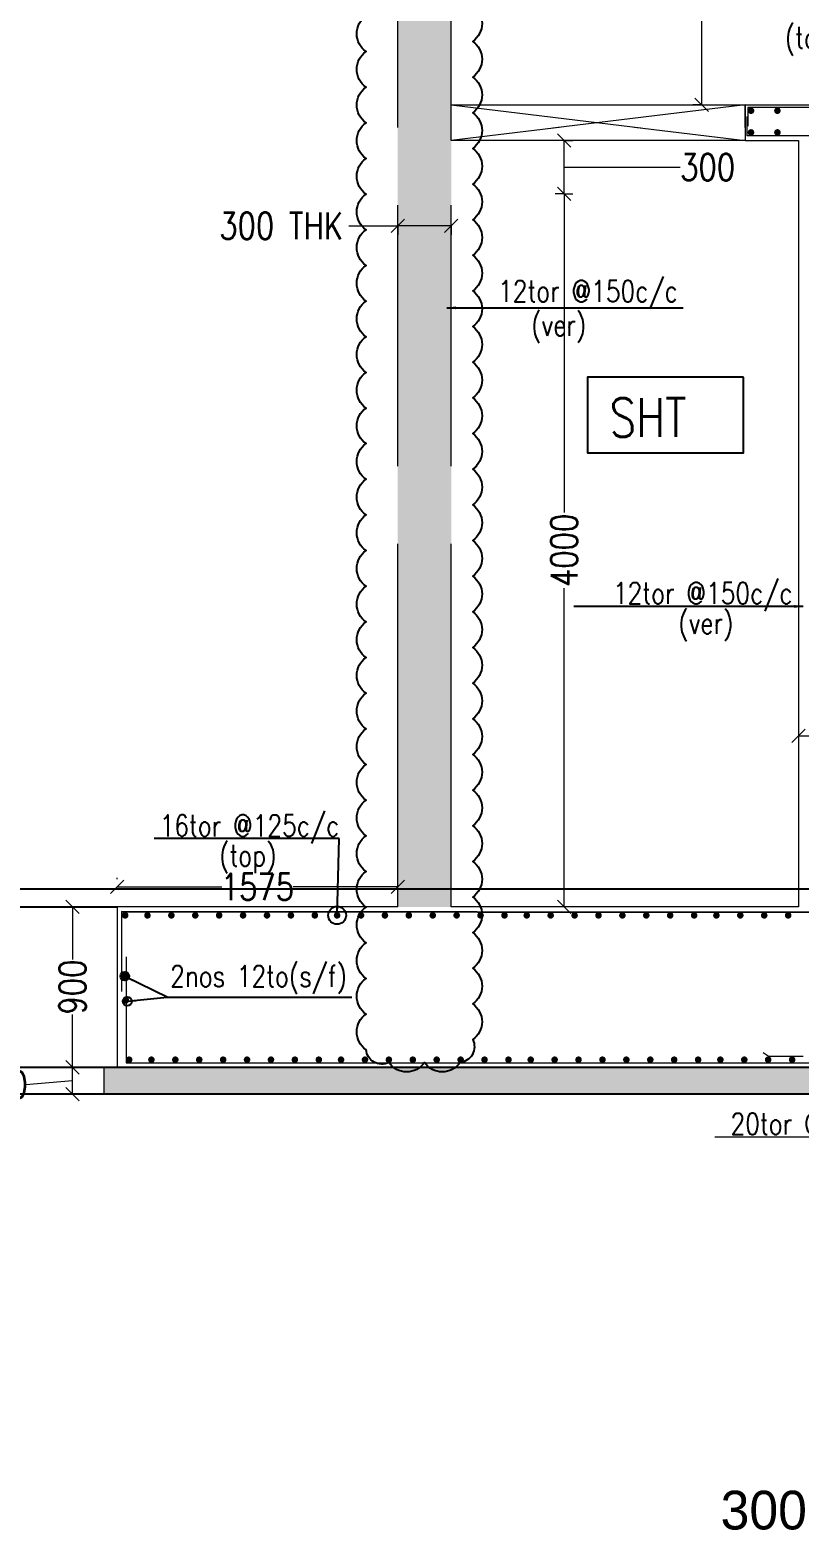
# Model space of a CAD drawing. Header units: millimetres. Extents: x -586673698 to -573385747, y -389867798 to -389752240.
# Drawn here: x -586553789 to -586549473, y -389847218 to -389838803 of the extents above; entities that cross this region are included whole.
import ezdxf
from ezdxf.enums import TextEntityAlignment as Align

# ---------------------------------------------------------------- set-up
doc = ezdxf.new("R2010")
doc.units = ezdxf.units.MM
doc.header["$LTSCALE"] = 100
for name, color, linetype, lineweight in [('dim', 11, 'Continuous', 13), ('FOOTING', 6, 'Continuous', 13), ('REIN', 1, 'Continuous', 20)]:
    doc.layers.add(name, color=color, linetype=linetype, lineweight=lineweight)
for name, color, linetype in [('DT-PL-SHAFT', 230, 'Continuous'), ('Layer1', 7, 'Continuous'), ('text', 7, 'Continuous')]:
    doc.layers.add(name, color=color, linetype=linetype)
doc.styles.add('combine', font='romanc.shx', dxfattribs={"width": 0.8})
doc.styles.add('simplex-0.8', font='simplex.shx', dxfattribs={"width": 0.8})
doc.styles.add('TIMESNEWROMAN', font='times.ttf')
doc.dimstyles.new('75 ISO', dxfattribs={"dimtxt": 100, "dimasz": 75, "dimexe": 75, "dimexo": 0.7, "dimgap": 0.4, "dimtad": 0, "dimtoh": 1, "dimdec": 0, "dimdsep": 46, "dimtxsty": 'combine', "dimblk": 'OBLIQUE', "dimcen": 0, "dimclrd": 11, "dimclre": 2, "dimclrt": 4, "dimadec": 1, "dimazin": 2, "dimtfac": 1, "dimtdec": 0, "dimtmove": 2, "dimatfit": 3, "dimldrblk": 'OBLIQUE', "dimfxl": 0, "dimtolj": 1, "dimtzin": 0, "dimlwd": -1, "dimlwe": -1, "dimarcsym": 0})
doc.dimstyles.new('FOOTINF DIM', dxfattribs={"dimtxt": 250, "dimasz": 40, "dimexe": 50, "dimexo": 80, "dimgap": 35, "dimtad": 1, "dimtoh": 1, "dimdec": 0, "dimzin": 1, "dimdsep": 46, "dimtxsty": 'TIMESNEWROMAN', "dimblk": 'TICK', "dimcen": 2, "dimclrd": 7, "dimclre": 250, "dimclrt": 32, "dimadec": 1, "dimazin": 0, "dimtfac": 1, "dimtdec": 0, "dimtix": 1, "dimtmove": 1, "dimatfit": 3, "dimfxl": 0, "dimlwd": -1, "dimlwe": -1, "dimarcsym": 0})

# ---------------------------------------------------------------- blocks, each defined once
blk = doc.blocks.new('_Oblique')
at = {"color": 0, "linetype": 'ByBlock', "lineweight": -2}
blk.add_line((-0.5, -0.5), (0.5, 0.5), dxfattribs=at)
blk = doc.blocks.new('*D592')
at = {"layer": 'Defpoints', "color": 0, "transparency": 16777216}
for p in [(-586550509, -389839722.6, 30.4), (-586550791.5, -389843722.6), (-586550624.9, -389843722.6, -3)]:
    blk.add_point(p, dxfattribs=at)
at = {"layer": 'dim', "color": 2, "transparency": 16777216}
for p, q in [((-586550791, -389839722.6), (-586550841.5, -389839722.6)), ((-586550790.8, -389843722.6), (-586550841.5, -389843722.6))]:
    blk.add_line(p, q, dxfattribs=at)
at = {"layer": 'dim', "color": 11, "transparency": 16777216}
for p, q in [((-586550791.5, -389839722.6), (-586550791.5, -389841510.8)), ((-586550791.5, -389843722.6), (-586550791.5, -389841934.4))]:
    blk.add_line(p, q, dxfattribs=at)
at = {"layer": 'dim', "color": 11, "transparency": 16777216, "xscale": 75, "yscale": 75, "zscale": 75}
for p, rotation in [((-586550791.5, -389839722.6), 90), ((-586550791.5, -389843722.6), 270)]:
    blk.add_blockref('_Oblique', p, dxfattribs=dict(at, rotation=rotation))
at = {"layer": 'dim', "color": 4, "transparency": 16777216, "insert": (-586550791.5, -389841722.6), "char_height": 150, "attachment_point": 5, "rotation": 90, "style": 'simplex-0.8'}
blk.add_mtext('\\A1;4000', dxfattribs=at)
blk = doc.blocks.new('*D593')
at = {"layer": 'Defpoints', "color": 0, "transparency": 16777216}
for p in [(-586550791.6, -389839422.6), (-586550791.6, -389839422.6), (-586550791.6, -389839722.6)]:
    blk.add_point(p, dxfattribs=at)
at = {"layer": 'dim', "color": 2, "transparency": 16777216}
for p, q in [((-586550791.6, -389839422.6), (-586550741.6, -389839422.6)), ((-586550791.6, -389839722.6), (-586550741.6, -389839722.6))]:
    blk.add_line(p, q, dxfattribs=at)
at = {"layer": 'dim', "color": 11, "transparency": 16777216}
for p, q in [((-586550791.6, -389839722.6), (-586550791.6, -389839422.6)), ((-586550791.6, -389839572.6), (-586550141.6, -389839572.6)), ((-586550141.6, -389839572.6), (-586550140.8, -389839572.6))]:
    blk.add_line(p, q, dxfattribs=at)
at = {"layer": 'dim', "color": 11, "transparency": 16777216, "xscale": 75, "yscale": 75, "zscale": 75}
for p, rotation in [((-586550791.6, -389839422.6), 90), ((-586550791.6, -389839722.6), 270)]:
    blk.add_blockref('_Oblique', p, dxfattribs=dict(at, rotation=rotation))
at = {"layer": 'dim', "color": 4, "transparency": 16777216, "insert": (-586549986.1, -389839572.6), "char_height": 150, "attachment_point": 5, "style": 'simplex-0.8'}
blk.add_mtext('\\A1;300', dxfattribs=at)
blk = doc.blocks.new('*D594')
at = {"layer": 'Defpoints', "color": 0, "transparency": 16777216}
for p in [(-586551725.1, -389839845, 2.9), (-586551425.1, -389839845, 2.9), (-586551725.1, -389839901.4)]:
    blk.add_point(p, dxfattribs=at)
at = {"layer": 'dim', "color": 11, "transparency": 16777216}
for p in [(-586551999.1, -389839901.4), (-586551425.1, -389839901.4)]:
    blk.add_line(p, (-586551725.1, -389839901.4), dxfattribs=at)
at = {"layer": 'dim', "color": 2, "transparency": 16777216}
for p, q in [((-586551725.1, -389839900.8), (-586551725.1, -389839951.4)), ((-586551425.1, -389839900.8), (-586551425.1, -389839951.4))]:
    blk.add_line(p, q, dxfattribs=at)
at = {"layer": 'dim', "color": 11, "transparency": 16777216, "xscale": 75, "yscale": 75, "zscale": 75, "rotation": 180}
blk.add_blockref('_Oblique', (-586551725.1, -389839901.4), dxfattribs=at)
at = {"layer": 'dim', "color": 11, "transparency": 16777216, "xscale": 75, "yscale": 75, "zscale": 75}
blk.add_blockref('_Oblique', (-586551425.1, -389839901.4), dxfattribs=at)
at = {"layer": 'dim', "color": 4, "transparency": 16777216, "insert": (-586552379.5, -389839901.4), "char_height": 150, "attachment_point": 5, "style": 'simplex-0.8'}
blk.add_mtext('\\A1;300 THK', dxfattribs=at)
blk = doc.blocks.new('TICK')
at = {"color": 13, "const_width": 0.1}
for points in [[(0, -3), (0, 3)], [(-2.121, -2.121), (2.121, 2.121)], [(-3, 0), (3, 0)]]:
    blk.add_lwpolyline(points, dxfattribs=at)
blk = doc.blocks.new('*D628')
at = {"layer": 'Defpoints', "color": 0, "transparency": 16777216}
for p in [(-586553300.1, -389843609.9), (-586553300.1, -389843722.6, 1284.3), (-586551725.1, -389843722.6, 1284.3)]:
    blk.add_point(p, dxfattribs=at)
at = {"layer": 'dim', "color": 2, "transparency": 16777216}
for p, q in [((-586553300.1, -389843566.2), (-586553300.1, -389843559.9)), ((-586551725.1, -389843566.2), (-586551725.1, -389843559.9))]:
    blk.add_line(p, q, dxfattribs=at)
at = {"layer": 'dim', "color": 11, "transparency": 16777216}
for p, q in [((-586553300.1, -389843609.9), (-586552713, -389843609.9)), ((-586551725.1, -389843609.9), (-586552312.2, -389843609.9))]:
    blk.add_line(p, q, dxfattribs=at)
at = {"layer": 'dim', "color": 11, "transparency": 16777216, "xscale": 75, "yscale": 75, "zscale": 75, "rotation": 180}
blk.add_blockref('_Oblique', (-586553300.1, -389843609.9), dxfattribs=at)
at = {"layer": 'dim', "color": 11, "transparency": 16777216, "xscale": 75, "yscale": 75, "zscale": 75}
blk.add_blockref('_Oblique', (-586551725.1, -389843609.9), dxfattribs=at)
at = {"layer": 'dim', "color": 4, "transparency": 16777216, "insert": (-586552512.6, -389843609.9), "char_height": 150, "attachment_point": 5, "style": 'simplex-0.8'}
blk.add_mtext('\\A1;1575', dxfattribs=at)
blk = doc.blocks.new('*D630')
at = {"layer": 'Defpoints', "color": 0, "transparency": 16777216}
for p in [(-586549475.2, -389842706.8, 2.9), (-586549275.2, -389842706.7, 2.9), (-586549275.2, -389842763.2)]:
    blk.add_point(p, dxfattribs=at)
at = {"layer": 'dim', "color": 2, "transparency": 16777216}
for p, q in [((-586549475.2, -389842762.5), (-586549475.2, -389842813.2)), ((-586549275.2, -389842762.5), (-586549275.2, -389842813.2))]:
    blk.add_line(p, q, dxfattribs=at)
at = {"layer": 'dim', "color": 11, "transparency": 16777216}
for p in [(-586549475.2, -389842763.2), (-586549020.8, -389842763.2)]:
    blk.add_line(p, (-586549275.2, -389842763.2), dxfattribs=at)
at = {"layer": 'dim', "color": 11, "transparency": 16777216, "xscale": 75, "yscale": 75, "zscale": 75, "rotation": 180}
blk.add_blockref('_Oblique', (-586549475.2, -389842763.2), dxfattribs=at)
at = {"layer": 'dim', "color": 11, "transparency": 16777216, "xscale": 75, "yscale": 75, "zscale": 75}
blk.add_blockref('_Oblique', (-586549275.2, -389842763.2), dxfattribs=at)
at = {"layer": 'dim', "color": 4, "transparency": 16777216, "insert": (-586548640.4, -389842763.2), "char_height": 150, "attachment_point": 5, "style": 'simplex-0.8'}
blk.add_mtext('\\A1;200 THK', dxfattribs=at)
blk = doc.blocks.new('*D634')
at = {"layer": 'Defpoints', "color": 0, "transparency": 16777216}
for p in [(-586553300.1, -389843722.6, 1335.9), (-586553550.1, -389844622.7), (-586553375.1, -389844622.7, 1305.6)]:
    blk.add_point(p, dxfattribs=at)
at = {"layer": 'dim', "color": 2, "transparency": 16777216}
for p, q in [((-586553589, -389843722.6), (-586553600.1, -389843722.6)), ((-586553591.5, -389844622.7), (-586553600.1, -389844622.7))]:
    blk.add_line(p, q, dxfattribs=at)
at = {"layer": 'dim', "color": 11, "transparency": 16777216}
for p, q in [((-586553550.1, -389843722.6), (-586553550.1, -389844018)), ((-586553550.1, -389844622.7), (-586553550.1, -389844327.3))]:
    blk.add_line(p, q, dxfattribs=at)
at = {"layer": 'dim', "color": 11, "transparency": 16777216, "xscale": 75, "yscale": 75, "zscale": 75}
for p, rotation in [((-586553550.1, -389843722.6), 90), ((-586553550.1, -389844622.7), 270)]:
    blk.add_blockref('_Oblique', p, dxfattribs=dict(at, rotation=rotation))
at = {"layer": 'dim', "color": 4, "transparency": 16777216, "insert": (-586553550.1, -389844172.6), "char_height": 150, "attachment_point": 5, "rotation": 90, "style": 'simplex-0.8'}
blk.add_mtext('\\A1;900', dxfattribs=at)
blk = doc.blocks.new('*D635')
at = {"layer": 'Defpoints', "color": 0, "transparency": 16777216}
for p in [(-586553550.1, -389844622.7), (-586553375.1, -389844622.7, 1307.1), (-586553375.1, -389844772.7, 1307.1)]:
    blk.add_point(p, dxfattribs=at)
at = {"layer": 'dim', "color": 2, "transparency": 16777216}
for p, q in [((-586553591.5, -389844622.7), (-586553600.1, -389844622.7)), ((-586553591.5, -389844772.7), (-586553600.1, -389844772.7))]:
    blk.add_line(p, q, dxfattribs=at)
at = {"layer": 'dim', "color": 11, "transparency": 16777216}
for p, q in [((-586553550.1, -389844772.7), (-586553550.1, -389844622.7)), ((-586553811.5, -389844720.1), (-586553812.3, -389844720.1)), ((-586553550.1, -389844697.7), (-586553811.5, -389844720.1))]:
    blk.add_line(p, q, dxfattribs=at)
at = {"layer": 'dim', "color": 11, "transparency": 16777216, "xscale": 75, "yscale": 75, "zscale": 75}
for p, rotation in [((-586553550.1, -389844622.7), 90), ((-586553550.1, -389844772.7), 270)]:
    blk.add_blockref('_Oblique', p, dxfattribs=dict(at, rotation=rotation))
at = {"layer": 'dim', "color": 4, "transparency": 16777216, "insert": (-586553955.6, -389844720.1), "char_height": 150, "attachment_point": 5, "style": 'simplex-0.8'}
blk.add_mtext('\\A1;150', dxfattribs=at)
blk = doc.blocks.new('*D638')
at = {"layer": 'Defpoints', "color": 0, "transparency": 16777216}
for p in [(-586549758.1, -389836421.5, 30.4), (-586550019.3, -389839222.6), (-586549775.2, -389839222.6)]:
    blk.add_point(p, dxfattribs=at)
at = {"layer": 'dim', "color": 2, "transparency": 16777216}
for p, q in [((-586550018.8, -389836421.5), (-586550069.3, -389836421.5)), ((-586550018.6, -389839222.6), (-586550069.3, -389839222.6))]:
    blk.add_line(p, q, dxfattribs=at)
at = {"layer": 'dim', "color": 11, "transparency": 16777216}
for p, q in [((-586550019.3, -389836421.5), (-586550019.3, -389837610.2)), ((-586550019.3, -389839222.6), (-586550019.3, -389838033.9))]:
    blk.add_line(p, q, dxfattribs=at)
at = {"layer": 'dim', "color": 11, "transparency": 16777216, "xscale": 75, "yscale": 75, "zscale": 75}
for p, rotation in [((-586550019.3, -389836421.5), 90), ((-586550019.3, -389839222.6), 270)]:
    blk.add_blockref('_Oblique', p, dxfattribs=dict(at, rotation=rotation))
at = {"layer": 'dim', "color": 4, "transparency": 16777216, "insert": (-586550019.3, -389837822), "char_height": 150, "attachment_point": 5, "rotation": 90, "style": 'simplex-0.8'}
blk.add_mtext('\\A1;\\A1;2800', dxfattribs=at)
blk = doc.blocks.new('*U537')
at = {"layer": 'REIN', "lineweight": 13, "const_width": 18.4}
blk.add_lwpolyline([(9.2, 0, -1), (-9.2, 0, -1)], format="xyb", close=True, dxfattribs=at)

msp = doc.modelspace()

# ---------------------------------------------------------------- hatches: boundary and pattern name
at = {"layer": 'dim', "lineweight": 5}
h = msp.add_hatch(dxfattribs=at)
h.set_pattern_fill('AR-CONC', color=8, angle=180)
h.set_pattern_definition([(50, (-586976210.94, -389844460.38), (182.18467, -15.939086), [19.05, -209.55]), (355, (-586976210.94, -389844460.38), (-35.24342, 191.056845), [15.24, -167.640584]), (100.451445, (-586976195.76, -389844461.71), (146.94125, 175.11775), [16.19001, -178.090245]), (46.1842, (-586976210.94, -389844409.58), (271.07904, -42.04233), [28.575, -314.325]), (96.63556, (-586976188.35, -389844413.08), (237.40413, 247.42612), [24.28502, -267.1356]), (351.18415, (-586976210.94, -389844409.58), (237.40413, 247.42612), [22.85997, -251.45973]), (21, (-586976185.54, -389844422.28), (151.61439, -102.2652), [19.05, -209.55]), (326, (-586976185.54, -389844422.28), (61.80203, 184.18797), [15.24, -167.64]), (71.451445, (-586976172.9, -389844430.8), (213.41642, 81.92277), [16.19001, -178.08994]), (37.5, (-586976210.94, -389844460.38), (3.088603, 84.555039), [0, -165.608, 0, -170.18, 0, -168.275]), (7.5, (-586976210.94, -389844460.38), (66.819663, 100.180575), [0, -97.028, 0, -161.798, 0, -64.135]), (327.5, (-586976267.58, -389844460.38), (135.590595, -5.728744), [0, -63.5, 0, -198.12, 0, -262.89]), (317.5, (-586976292.98, -389844460.38), (148.12918, 25.42649), [0, -82.55, 0, -131.572, 0, -186.69])])
h.paths.add_polyline_path([(-586542478.3, -389844622.6), (-586542478.3, -389844772.6), (-586553375.1, -389844772.7), (-586553375.1, -389844622.7)])
h.paths.add_polyline_path([(-586546654.1, -389844787.6), (-586547319.2, -389844787.6), (-586547319.2, -389844606.2), (-586546654.1, -389844606.2)])

# ---------------------------------------------------------------- linework, layer by layer
for p, q in [((-586566519.8, -389843621.2, -1271), (-586540153.7, -389843621.2, -1271)), ((-586557269.9, -389843722.6, -1277.3), (-586553300.1, -389843722.6, -1283.3)), ((-586557269.9, -389844621.2, -1271), (-586540153.7, -389844621.2, -1271)), ((-586557269.9, -389844771.2, -1271), (-586540153.7, -389844771.2, -1271))]:
    msp.add_line(p, q)
at = {"color": 1}
msp.add_line((-586553275.1, -389843747.6, -1243.1), (-586542409.3, -389843760.4, -1271), dxfattribs=at)
at = {"color": 11, "lineweight": 5, "elevation": 3.3}
msp.add_lwpolyline([(-586548815, -389845014.5), (-586548815, -389845014.5), (-586549945.4, -389845014.5)], dxfattribs=at)
at = {"layer": 'DT-PL-SHAFT', "color": 8, "lineweight": 0, "ltscale": 5}
msp.add_line((-586549775.2, -389839222.6, -1291.3), (-586549775.2, -389839421.4, -1273.4), dxfattribs=at)
at = {"layer": 'DT-PL-SHAFT', "color": 8, "lineweight": 0, "ltscale": 5, "elevation": -1301.3}
msp.add_lwpolyline([(-586549775.2, -389839422.6), (-586549775.2, -389839222.6), (-586549775.2, -389839221.4), (-586549775.2, -389839421.4)], close=True, dxfattribs=at)
at = {"layer": 'FOOTING', "color": 3, "linetype": 'Continuous', "lineweight": 9, "ltscale": 0.8}
for p, q in [((-586551425.1, -389843722.6, -1283.3), (-586551425.1, -389835971.5, -1271)), ((-586551424.9, -389839222.6, -1240.6), (-586549775.2, -389839222.6, -1288.4)), ((-586549775.2, -389839222.6, -1258.5), (-586549775.2, -389839422.6, -1291.3)), ((-586549775.2, -389839222.6, -1288.4), (-586547125.2, -389839222.6, -1295)), ((-586551425.1, -389839422.6, -1237.6), (-586549475.2, -389839422.6, -1285.3)), ((-586553300.1, -389843722.6, -1283.3), (-586553300.1, -389844622.7, -1295.6))]:
    msp.add_line(p, q, dxfattribs=at)
for points, elevation in [([(-586551725.1, -389843722.6), (-586551725.1, -389835971.5)], -1283.3), ([(-586551725.1, -389843722.6), (-586553300.1, -389843722.6)], -1283.3), ([(-586549475.2, -389843722.6), (-586551425.1, -389843722.6)], -1283.3), ([(-586542576, -389844622.6), (-586553375.1, -389844622.7), (-586553375.1, -389844772.7), (-586542408.7, -389844772.6)], -1283.3), ([(-586543825.1, -389844622.7), (-586553300.1, -389844622.7)], -1295.6)]:
    msp.add_lwpolyline(points, dxfattribs=dict(at, elevation=elevation))
at = {"layer": 'Layer1', "elevation": -2567.6}
msp.add_lwpolyline([(-586549784.4, -389840751), (-586550659.4, -389840751), (-586550659.4, -389841176), (-586549784.4, -389841176)], close=True, dxfattribs=at)
at = {"layer": 'REIN', "lineweight": 13}
for p, q in [((-586547140.7, -389839238.3, -1300.1), (-586549759.6, -389839238.3, -1289.8)), ((-586553275.1, -389843747.6, -1243.1), (-586553275.1, -389844010.9, -1239.5)), ((-586553275.1, -389844010.9, -1239.5), (-586553275.1, -389844196.4, -1283.3)), ((-586553250.1, -389844002.8, -1246.6), (-586553250.1, -389844597.7, -1292.8)), ((-586553240.8, -389844195.8, -1277.9), (-586553240.8, -389844195.8, -1277.9)), ((-586549646.8, -389844559.5, -1299.9), (-586549674.3, -389844541.3, -2584.1)), ((-586553250.1, -389844597.7, -1292.8), (-586542592, -389844597.7, -1286.2)), ((-586549646.8, -389844559.5, -1299.9), (-586549450, -389844559.5, -1299.9))]:
    msp.add_line(p, q, dxfattribs=at)
at = {"layer": 'REIN', "lineweight": 13, "const_width": 18.4}
for points, elevation in [([(-586549751.6, -389839255.8, 1), (-586549733.2, -389839255.8, 1)], -1304.1), ([(-586549603.4, -389839255.8, 1), (-586549585, -389839255.8, 1)], -1304.1), ([(-586553265.4, -389844111.2, 1), (-586553247, -389844111.2, 1)], -1290.6), ([(-586553260.1, -389844247.4, 1), (-586553241.7, -389844247.4, 1)], -1291.8)]:
    msp.add_lwpolyline(points, format="xyb", close=True, dxfattribs=dict(at, elevation=elevation))

# ---------------------------------------------------------------- block references
at = {"layer": 'Layer1', "color": 0, "linetype": 'ByBlock', "lineweight": -2, "extrusion": (0, 0, -1), "zscale": -1}
for p in [(586553254.8, -389843770.2, 1271), (586553129.8, -389843770.2, 1271), (586552995.6, -389843770.2, 1271), (586552861.4, -389843770.2, 1271), (586552727.2, -389843770.2, 1271), (586552593, -389843770.2, 1271), (586552458.8, -389843770.2, 1271), (586552324.6, -389843770.2, 1271), (586552190.4, -389843770.2, 1271), (586552065.4, -389843770.2, 1271), (586551931.2, -389843770.2, 1271), (586551797, -389843770.2, 1271), (586551662.8, -389843770.2, 1271), (586551528.6, -389843770.2, 1271), (586551394.4, -389843770.2, 1271), (586551260.2, -389843770.2, 1271), (586551126, -389843770.2, 1271), (586551001, -389843770.2, 1271), (586550866.8, -389843770.2, 1271), (586550732.6, -389843770.2, 1271), (586550598.4, -389843770.2, 1271), (586550464.2, -389843770.2, 1271), (586550330, -389843770.2, 1271), (586550195.8, -389843770.2, 1271), (586550061.6, -389843770.2, 1271), (586549936.6, -389843770.2, 1271), (586549802.4, -389843770.2, 1271), (586549668.2, -389843770.2, 1271), (586549534, -389843770.2, 1271), (586553232.5, -389844580, 1271), (586553107.5, -389844580, 1271), (586552973.3, -389844580, 1271), (586552839.1, -389844580, 1271), (586552704.9, -389844580, 1271), (586552570.7, -389844580, 1271), (586552436.5, -389844580, 1271), (586552302.3, -389844580, 1271), (586552168.1, -389844580, 1271), (586552043.1, -389844580, 1271), (586551908.9, -389844580, 1271), (586551774.7, -389844580, 1271), (586551640.5, -389844580, 1271), (586551506.3, -389844580, 1271), (586551372.1, -389844580, 1271), (586551237.9, -389844580, 1271), (586551103.7, -389844580, 1271), (586550978.7, -389844580, 1271), (586550844.5, -389844580, 1271), (586550710.3, -389844580, 1271), (586550576.1, -389844580, 1271), (586550441.9, -389844580, 1271), (586550307.7, -389844580, 1271), (586550173.5, -389844580, 1271), (586550039.3, -389844580, 1271), (586549914.3, -389844580, 1271), (586549780.1, -389844580, 1271), (586549645.9, -389844580, 1271), (586549511.7, -389844580, 1271)]:
    msp.add_blockref('*U537', p, dxfattribs=at)

# ---------------------------------------------------------------- texts
at = {"layer": 'DT-PL-SHAFT', "color": 140, "lineweight": 15, "style": 'simplex-0.8', "width": 0.8}
msp.add_text('SHT', height=217.15, dxfattribs=at).set_placement((-586550536.6, -389841085.9, -2524.9))
at = {"layer": 'DT-PL-SHAFT', "color": 1, "lineweight": 15}
msp.add_text('300MM BEAM', height=217.15, dxfattribs=at).set_placement((-586549913.1, -389847215.4, -1272.7))
at = {"layer": 'DT-PL-SHAFT', "color": 140, "lineweight": 15, "insert": (-586559675.7, -389841468, -1277.2), "char_height": 217.15, "width": 15478.707, "attachment_point": 5, "bg_fill": 2}
msp.add_mtext('WL', dxfattribs=at)
at = {"layer": 'text', "color": 4, "style": 'simplex-0.8', "width": 0.8}
for s, height, p in [('(top)', 119.99, (-586549231.9, -389838941.8, -1289.9)), ('12tor @150c/c', 119.993, (-586550153.8, -389840363.9, -1287.7)), ('(ver)', 119.99, (-586550667.8, -389840554.3, -1239.9)), ('12tor @150c/c', 119.993, (-586549509.1, -389842058.8, -1288.7)), ('(ver)', 119.99, (-586549842, -389842227, -1288.7)), ('16tor @125c/c', 119.993, (-586552053.2, -389843362.9, 2610.5)), ('(top)', 119.99, (-586552406.2, -389843530.2, -2527.9)), ('2nos 12to(s/f)', 119.993, (-586552010.9, -389844207.2, -1253.8)), ('20tor @100c/c', 119.993, (-586548849.2, -389845035.2, 3.1))]:
    msp.add_text(s, height=height, dxfattribs=at).set_placement(p, align=Align.BOTTOM_RIGHT)

# ---------------------------------------------------------------- dimensions: what is measured, and where the dimension line sits
at = {"layer": 'dim'}
dim = msp.add_linear_dim(base=(-586550019.3, -389839222.6, -1284.6), p1=(-586549758.1, -389836421.5, -1254.2), p2=(-586549775.2, -389839222.6, -1284.6), angle=90, text='\\A1;2800', dimstyle='75 ISO', override={"dimtxt": 150, "dimexe": 50, "dimtxsty": 'simplex-0.8', "dimtmove": 1}, dxfattribs=at)
dim.commit()
dim.dimension.update_dxf_attribs({"geometry": '*D638', "text_midpoint": (-586550019.3, -389837822, -1284.6)})
dim = msp.add_linear_dim(base=(-586549275.2, -389842763.2, -1314.8), p1=(-586549475.2, -389842706.8, -1311.9), p2=(-586549275.2, -389842706.7, -1311.9), text='<> THK', dimstyle='75 ISO', override={"dimtxt": 150, "dimexe": 50, "dimtxsty": 'simplex-0.8', "dimtmove": 1, "dimfxl": 0.7, "dimfxlon": 1}, dxfattribs=at)
dim.commit()
dim.dimension.update_dxf_attribs({"geometry": '*D630', "text_midpoint": (-586548640.4, -389842844.6, -1314.8), "dimtype": 160})
for base, p1, p2, angle, picture, middle in [((-586553300.1, -389843609.9, -2567.6), (-586551725.1, -389843722.6, -1283.3), (-586553300.1, -389843722.6, -1283.3), 180, '*D628', (-586552512.6, -389843609.9, -2567.6)), ((-586553550.1, -389844622.7, -2576.5), (-586553300.1, -389843722.6, -1240.6), (-586553375.1, -389844622.7, -1271), 90, '*D634', (-586553550.1, -389844172.6, -2576.5))]:
    dim = msp.add_linear_dim(base=base, p1=p1, p2=p2, angle=angle, dimstyle='75 ISO', override={"dimtxt": 150, "dimexe": 50, "dimtxsty": 'simplex-0.8', "dimtmove": 1}, dxfattribs=at)
    dim.commit()
    dim.dimension.update_dxf_attribs({"geometry": picture, "text_midpoint": middle})
dim = msp.add_linear_dim(base=(-586553550.1, -389844622.7, -2578.1), p1=(-586553375.1, -389844772.7, -1271), p2=(-586553375.1, -389844622.7, -1271), angle=90, dimstyle='75 ISO', override={"dimtxt": 150, "dimexe": 50, "dimtxsty": 'simplex-0.8', "dimtmove": 1}, dxfattribs=at)
dim.commit()
dim.dimension.update_dxf_attribs({"geometry": '*D635', "text_midpoint": (-586553812.7, -389844720.1, -2578.1), "dimtype": 160})

# ---------------------------------------------------------------- leaders
at = {"color": 13, "lineweight": 5}
for points, override in [([(-586551449.9, -389840361.8, -1282.7), (-586550123.5, -389840361.8, -1282.7)], {"dimasz": 50, "dimtad": 0, "dimclrd": 11, "dimfxl": 100, "dimfxlon": 1, "dimarcsym": 1}), ([(-586549450, -389842037.1, -1283.6), (-586550736.2, -389842037.1, -1283.6)], {"dimasz": 50, "dimtad": 0, "dimclrd": 11, "dimfxl": 100, "dimfxlon": 1, "dimarcsym": 1}), ([(-586552065.4, -389843770.2, 2568), (-586552053.2, -389843339.2, 2568), (-586553091.4, -389843339.2, 2568)], {"dimasz": 100, "dimtad": 0, "dimclrd": 11, "dimldrblk": 'Origin', "dimfxl": 100, "dimfxlon": 1, "dimarcsym": 1}), ([(-586553256.8, -389844111.3, -1290.6), (-586553015.9, -389844229.8, -1290.6)], {"dimasz": 50, "dimtad": 0, "dimclrd": 11, "dimldrblk": 'Origin', "dimfxl": 100, "dimfxlon": 1, "dimarcsym": 1}), ([(-586553243.2, -389844252.4, -1291.8), (-586553018.2, -389844230, -1291.8), (-586551982.4, -389844230, -1291.8)], {"dimasz": 50, "dimtad": 0, "dimclrd": 11, "dimldrblk": 'Origin', "dimfxl": 100, "dimfxlon": 1, "dimarcsym": 1})]:
    msp.add_leader(points, dimstyle='FOOTINF DIM', override=override, dxfattribs=at)

# ---------------------------------------------------------------- next in the draw order: texts
at = {"layer": 'DT-PL-SHAFT', "color": 140, "lineweight": 15, "char_height": 217.15, "width": 15478.707, "attachment_point": 5, "bg_fill": 2}
for insert in [(-586547964.8, -389839568, -1282.3), (-586544431.2, -389841468, -1282.3)]:
    msp.add_mtext('WL', dxfattribs=dict(at, insert=insert))

# ---------------------------------------------------------------- next in the draw order: hatches: boundary and pattern name
at = {"layer": 'dim', "lineweight": 5}
h = msp.add_hatch(dxfattribs=at)
h.set_pattern_fill('AR-CONC', color=8, angle=90)
h.set_pattern_definition([(320, (-586551403.85, -389408885.01), (-15.939086, -182.18467), [19.05, -209.55]), (265, (-586551403.85, -389408885.01), (191.056845, 35.24342), [15.24, -167.640584]), (10.451445, (-586551405.18, -389408900.2), (175.11775, -146.94125), [16.19001, -178.090245]), (316.1842, (-586551353.05, -389408885.01), (-42.04233, -271.07904), [28.575, -314.325]), (6.63556, (-586551356.56, -389408907.6), (247.42612, -237.40413), [24.28502, -267.1356]), (261.18415, (-586551353.05, -389408885), (247.42612, -237.40413), [22.85997, -251.45973]), (291, (-586551365.75, -389408910.41), (-102.2652, -151.61439), [19.05, -209.55]), (236, (-586551365.75, -389408910.41), (184.18797, -61.80203), [15.24, -167.64]), (341.451445, (-586551374.28, -389408923.05), (81.92277, -213.41642), [16.19001, -178.08994]), (307.5, (-586551403.854, -389408885.014), (84.555039, -3.088603), [0, -165.608, 0, -170.18, 0, -168.275]), (277.5, (-586551403.85, -389408885.01), (100.180575, -66.819663), [0, -97.028, 0, -161.798, 0, -64.135]), (237.5, (-586551403.854, -389408828.37), (-5.728744, -135.590595), [0, -63.5, 0, -198.12, 0, -262.89]), (227.5, (-586551403.85, -389408802.97), (25.42649, -148.12918), [0, -82.55, 0, -131.572, 0, -186.69])])
h.paths.add_polyline_path([(-586551425.1, -389843722.6), (-586551725.1, -389843722.6), (-586551725.2, -389835971.5), (-586551425, -389835971.5)])
h.paths.add_polyline_path([(-586551560.1, -389842040.9), (-586551560.1, -389842040.9), (-586551720.7, -389842040.9), (-586551720.7, -389842040.9), (-586551640.4, -389842040.9)], flags=16)

# ---------------------------------------------------------------- next in the draw order: linework, layer by layer
at = {"color": 0, "elevation": -1271}
msp.add_lwpolyline([(-586551304.1, -389838667.2, -0.520567), (-586551304.1, -389838867.2, -0.520567), (-586551304.1, -389839067.2, -0.520567), (-586551304.1, -389839267.2, -0.520567), (-586551304.1, -389839467.2, -0.520567), (-586551304.1, -389839667.2, -0.520567), (-586551304.1, -389839867.2, -0.520567), (-586551304.1, -389840067.2, -0.520567), (-586551304.1, -389840267.2, -0.520567), (-586551304.1, -389840467.2, -0.520567), (-586551304.1, -389840667.2, -0.520567), (-586551304.1, -389840867.2, -0.520567), (-586551304.1, -389841067.2, -0.520567), (-586551304.1, -389841267.2, -0.520567), (-586551304.1, -389841467.2, -0.520567), (-586551304.1, -389841667.2, -0.520567), (-586551304.1, -389841867.2, -0.520567), (-586551304.1, -389842067.2, -0.520567), (-586551304.1, -389842267.2, -0.520567), (-586551304.1, -389842467.2, -0.520567), (-586551304.1, -389842667.2, -0.520567), (-586551304.1, -389842867.2, -0.520567), (-586551304.1, -389843067.2, -0.520567), (-586551304.1, -389843267.2, -0.520567), (-586551304.1, -389843467.2, -0.520567), (-586551304.1, -389843667.2, -0.520567), (-586551304.1, -389843867.2, -0.520567), (-586551304.1, -389844067.2, -0.520567), (-586551304.1, -389844267.2, -0.520567), (-586551304.1, -389844467.2, -0.520567), (-586551375.2, -389844596, -0.520567), (-586551575.2, -389844596, -0.520567), (-586551775.2, -389844596, -0.520567), (-586551903, -389844523.8, -0.520567), (-586551903, -389844323.8, -0.520567), (-586551903, -389844123.8, -0.520567), (-586551903, -389843923.8, -0.520567), (-586551903, -389843723.8, -0.520567), (-586551903, -389843523.8, -0.520567), (-586551903, -389843323.8, -0.520567), (-586551903, -389843123.8, -0.520567), (-586551903, -389842923.8, -0.520567), (-586551903, -389842723.8, -0.520567), (-586551903, -389842523.8, -0.520567), (-586551903, -389842323.8, -0.520567), (-586551903, -389842123.8, -0.520567), (-586551903, -389841923.8, -0.520567), (-586551903, -389841723.8, -0.520567), (-586551903, -389841523.8, -0.520567), (-586551903, -389841323.8, -0.520567), (-586551903, -389841123.8, -0.520567), (-586551903, -389840923.8, -0.520567), (-586551903, -389840723.8, -0.520567), (-586551903, -389840523.8, -0.520567), (-586551903, -389840323.8, -0.520567), (-586551903, -389840123.8, -0.520567), (-586551903, -389839923.8, -0.520567), (-586551903, -389839723.8, -0.520567), (-586551903, -389839523.8, -0.520567), (-586551903, -389839323.8, -0.520567), (-586551903, -389839123.8, -0.520567), (-586551903, -389838923.8, -0.520567), (-586551903, -389838723.8, -0.520567)], format="xyb", dxfattribs=at)
at = {"layer": 'DT-PL-SHAFT', "color": 8, "lineweight": 0, "ltscale": 5}
for p, q in [((-586551425.1, -389839222.6, -1225.6), (-586549775.2, -389839422.6, -1258.5)), ((-586549775.2, -389839222.6, -1258.5), (-586551425.1, -389839422.6, -1225.6))]:
    msp.add_line(p, q, dxfattribs=at)
at = {"layer": 'DT-PL-SHAFT', "color": 8, "lineweight": 0, "ltscale": 5, "elevation": -1268.4}
msp.add_lwpolyline([(-586551425.1, -389839422.6), (-586551425.1, -389839222.6), (-586549775.2, -389839222.6), (-586549775.2, -389839422.6)], close=True, dxfattribs=at)
at = {"layer": 'FOOTING', "color": 3, "linetype": 'Continuous', "lineweight": 9, "ltscale": 0.8}
for p, q in [((-586549775.2, -389839422.6, -1285.3), (-586549475.2, -389839422.6, -1285.7)), ((-586549475.2, -389839422.6, -1284.5), (-586549475.2, -389843722.6, -1331.1))]:
    msp.add_line(p, q, dxfattribs=at)
at = {"layer": 'REIN', "lineweight": 13}
for p, q in [((-586549759.6, -389839238.3, -1278.7), (-586549759.6, -389839342.6, -1278.7)), ((-586549766.5, -389839288.4, -1279.3), (-586549766.5, -389839396, -1276.5)), ((-586547133.8, -389839396, -1303), (-586549766.5, -389839396, -1287.7))]:
    msp.add_line(p, q, dxfattribs=at)
at = {"layer": 'REIN', "lineweight": 13, "const_width": 18.4, "elevation": -1304.1}
for points in [[(-586549751.6, -389839377.6, 1), (-586549733.2, -389839377.6, 1)], [(-586549603.4, -389839377.6, 1), (-586549585, -389839377.6, 1)]]:
    msp.add_lwpolyline(points, format="xyb", close=True, dxfattribs=at)

# ---------------------------------------------------------------- next in the draw order: dimensions: what is measured, and where the dimension line sits
at = {"layer": 'dim'}
dim = msp.add_linear_dim(base=(-586550791.6, -389839422.6, -1237.6), p1=(-586550791.6, -389839722.6, -1237.6), p2=(-586550791.6, -389839422.6, -1237.6), angle=90, dimstyle='75 ISO', override={"dimtxt": 150, "dimexe": 50, "dimtxsty": 'simplex-0.8', "dimtmove": 1}, dxfattribs=at)
dim.commit()
dim.dimension.update_dxf_attribs({"geometry": '*D593', "text_midpoint": (-586550140.4, -389839572.6, -1237.6), "dimtype": 160})
dim = msp.add_linear_dim(base=(-586551725.1, -389839901.4, -1240.5), p1=(-586551425.1, -389839845, -1237.6), p2=(-586551725.1, -389839845, -1237.6), angle=180, text='<> THK', dimstyle='75 ISO', override={"dimtxt": 150, "dimexe": 50, "dimtxsty": 'simplex-0.8', "dimtmove": 1, "dimfxl": 0.7, "dimfxlon": 1}, dxfattribs=at)
dim.commit()
dim.dimension.update_dxf_attribs({"geometry": '*D594', "text_midpoint": (-586552379.5, -389839982.8, -1240.5), "dimtype": 160})
dim = msp.add_linear_dim(base=(-586550791.5, -389843722.6, -1268), p1=(-586550509, -389839722.6, -1237.6), p2=(-586550624.9, -389843722.6, -1271), angle=90, dimstyle='75 ISO', override={"dimtxt": 150, "dimexe": 50, "dimtxsty": 'simplex-0.8', "dimtmove": 1}, dxfattribs=at)
dim.commit()
dim.dimension.update_dxf_attribs({"geometry": '*D592', "text_midpoint": (-586550791.5, -389841722.6, -1268)})

doc.saveas('drawing.dxf')
